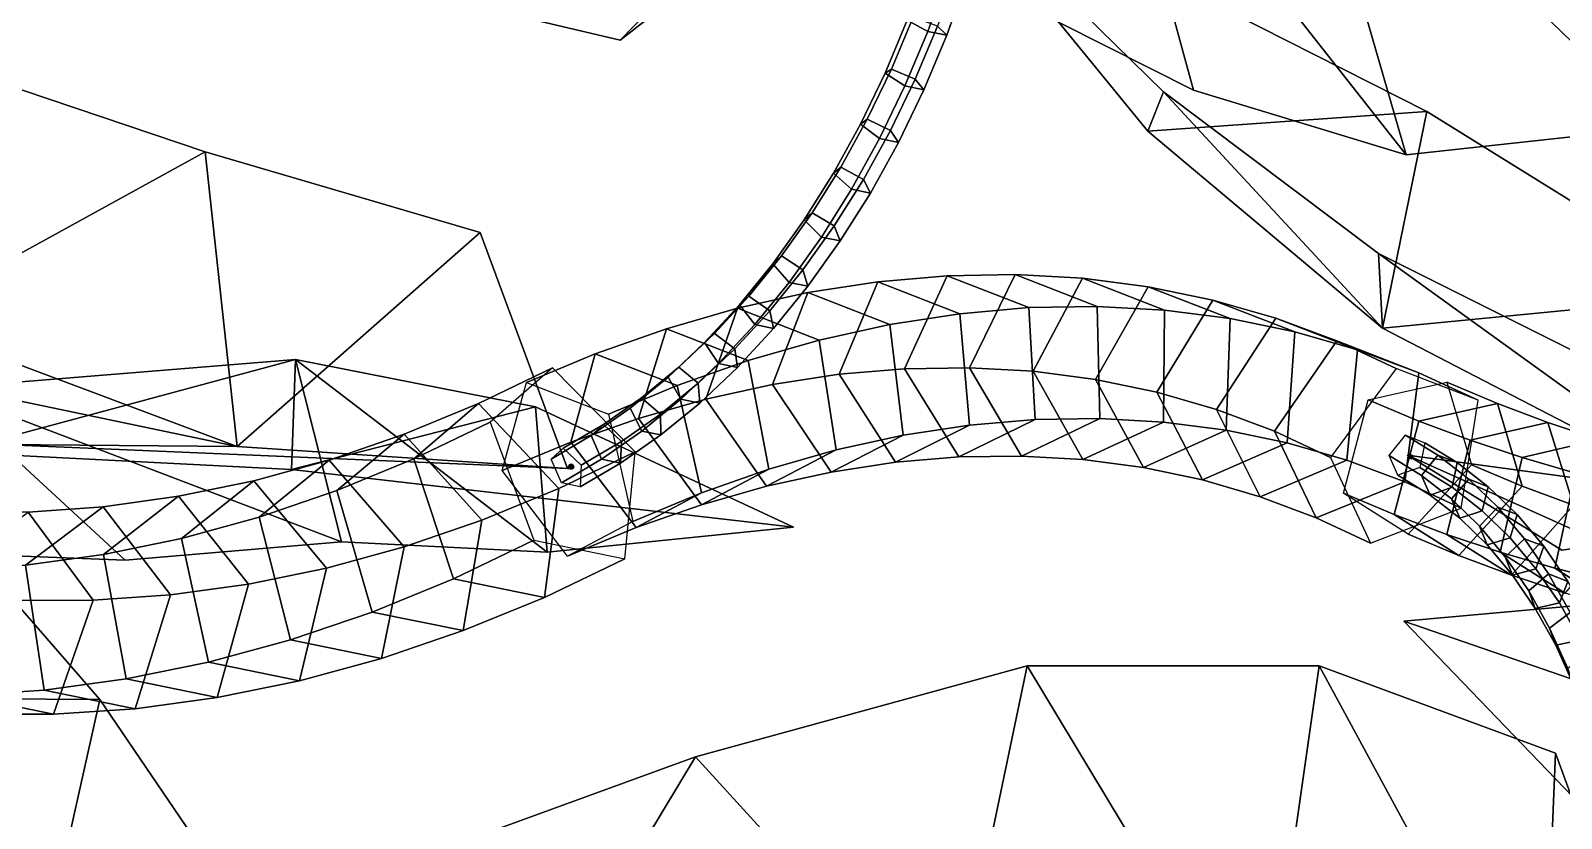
# Model space of a CAD drawing. Header units: metres. Extents: x -219 to 389, y -251 to 301.
# Drawn here: x 294.67 to 323.79, y -23.86 to -8.87 of the extents above; entities that cross this region are included whole.
import ezdxf

# ---------------------------------------------------------------- set-up
doc = ezdxf.new("R2010")
doc.units = ezdxf.units.M

msp = doc.modelspace()

# ---------------------------------------------------------------- linework, layer by layer
at = {"layer": 'Breeder_2Pdncle', "color": 3}
for points in [[(293.6713, -18.942, 800.06), (295.9815, -21.5931, 802.6431), (291.9166, -21.5708, 806.3014), (289.6064, -18.9197, 803.7183)], [(293.1117, -23.3545, 797.0371), (295.0753, -25.6517, 799.233), (295.9815, -21.5931, 802.6431), (293.6713, -18.942, 800.06)], [(295.9815, -21.5931, 802.6431), (298.0559, -24.6485, 804.9666), (293.991, -24.6262, 808.6249), (291.9166, -21.5708, 806.3014)], [(295.0753, -25.6517, 799.233), (296.835, -28.2921, 801.2043), (298.0559, -24.6485, 804.9666), (295.9815, -21.5931, 802.6431)], [(288.7863, -26.04426, 798.7628), (290.537, -28.1238, 800.7208), (295.0753, -25.6517, 799.233), (293.1117, -23.3545, 797.0371)]]:
    msp.add_3dface(points, dxfattribs=at)
at = {"layer": 'Breeder_Intrnd', "color": 3}
for points in [[(309.4558, -13.8568, 819.9906), (310.7865, -13.6507, 821.4053), (310.0471, -15.4092, 822.3545), (308.7846, -15.6026, 821.0113)], [(311.0144, -14.4629, 818.6129), (312.3451, -14.2567, 820.0276), (310.7865, -13.6507, 821.4053), (309.4558, -13.8568, 819.9906)], [(310.7865, -13.6507, 821.4053), (312.1027, -13.5363, 822.8439), (311.2957, -15.3029, 823.7202), (310.0471, -15.4092, 822.3545)], [(312.3451, -14.2567, 820.0276), (313.6613, -14.1423, 821.4662), (312.1027, -13.5363, 822.8439), (310.7865, -13.6507, 821.4053)], [(312.1027, -13.5363, 822.8439), (313.401, -13.5138, 824.3029), (312.5274, -15.2838, 825.1052), (311.2957, -15.3029, 823.7202)], [(313.6613, -14.1423, 821.4662), (314.9597, -14.1198, 822.9252), (313.401, -13.5138, 824.3029), (312.1027, -13.5363, 822.8439)], [(313.401, -13.5138, 824.3029), (314.6785, -13.5834, 825.7787), (313.7391, -15.3521, 826.506), (312.5274, -15.2838, 825.1052)], [(314.9597, -14.1198, 822.9252), (316.2372, -14.1894, 824.401), (314.6785, -13.5834, 825.7787), (313.401, -13.5138, 824.3029)], [(314.6785, -13.5834, 825.7787), (315.932, -13.7448, 827.2678), (314.9281, -15.5076, 827.9195), (313.7391, -15.3521, 826.506)], [(316.2372, -14.1894, 824.401), (317.4907, -14.3509, 825.8901), (315.932, -13.7448, 827.2678), (314.6785, -13.5834, 825.7787)], [(308.1136, -14.1542, 818.6031), (309.4558, -13.8568, 819.9906), (308.7846, -15.6026, 821.0113), (307.5113, -15.8825, 819.6939)], [(309.6723, -14.7602, 817.2253), (311.0144, -14.4629, 818.6129), (309.4558, -13.8568, 819.9906), (308.1136, -14.1542, 818.6031)], [(315.932, -13.7448, 827.2678), (317.1586, -13.9977, 828.7667), (316.0913, -15.7498, 829.342), (314.9281, -15.5076, 827.9195)], [(317.4907, -14.3509, 825.8901), (318.7172, -14.6038, 827.389), (317.1586, -13.9977, 828.7667), (315.932, -13.7448, 827.2678)], [(306.7634, -14.542, 817.2461), (308.1136, -14.1542, 818.6031), (307.5113, -15.8825, 819.6939), (306.23, -16.2484, 818.4054)], [(308.322, -15.1481, 815.8684), (309.6723, -14.7602, 817.2253), (308.1136, -14.1542, 818.6031), (306.7634, -14.542, 817.2461)], [(311.269, -16.5686, 818.8152), (312.5316, -16.3753, 820.1584), (312.3451, -14.2567, 820.0276), (311.0144, -14.4629, 818.6129)], [(312.5316, -16.3753, 820.1584), (313.7801, -16.2689, 821.5241), (313.6613, -14.1423, 821.4662), (312.3451, -14.2567, 820.0276)], [(313.7801, -16.2689, 821.5241), (315.0118, -16.2499, 822.9091), (314.9597, -14.1198, 822.9252), (313.6613, -14.1423, 821.4662)], [(315.0118, -16.2499, 822.9091), (316.2235, -16.3182, 824.31), (316.2372, -14.1894, 824.401), (314.9597, -14.1198, 822.9252)], [(317.1586, -13.9977, 828.7667), (318.3552, -14.3415, 830.2716), (317.2261, -16.07832, 830.7703), (316.0913, -15.7498, 829.342)], [(316.2235, -16.3182, 824.31), (317.4125, -16.4736, 825.7234), (317.4907, -14.3509, 825.8901), (316.2372, -14.1894, 824.401)], [(318.7172, -14.6038, 827.389), (319.9138, -14.9475, 828.8939), (318.3552, -14.3415, 830.2716), (317.1586, -13.9977, 828.7667)], [(305.4082, -15.01946, 815.923), (306.7634, -14.542, 817.2461), (306.23, -16.2484, 818.4054), (304.9441, -16.6992, 817.1489)], [(306.9669, -15.6255, 814.5453), (308.322, -15.1481, 815.8684), (306.7634, -14.542, 817.2461), (305.4082, -15.01946, 815.923)], [(309.9956, -16.8486, 817.4978), (311.269, -16.5686, 818.8152), (311.0144, -14.4629, 818.6129), (309.6723, -14.7602, 817.2253)], [(318.3552, -14.3415, 830.2716), (319.519, -14.7753, 831.779), (318.3297, -16.4922, 832.2007), (317.2261, -16.07832, 830.7703)], [(317.4125, -16.4736, 825.7234), (318.5757, -16.7159, 827.146), (318.7172, -14.6038, 827.389), (317.4907, -14.3509, 825.8901)], [(319.9138, -14.9475, 828.8939), (321.0776, -15.3814, 830.4012), (319.519, -14.7753, 831.779), (318.3552, -14.3415, 830.2716)], [(308.7144, -17.2144, 816.2093), (309.9956, -16.8486, 817.4978), (309.6723, -14.7602, 817.2253), (308.322, -15.1481, 815.8684)], [(319.519, -14.7753, 831.779), (320.6471, -15.2981, 833.2853), (319.3993, -16.9905, 833.6301), (318.3297, -16.4922, 832.2007)], [(318.5757, -16.7159, 827.146), (319.7105, -17.04436, 828.5742), (319.9138, -14.9475, 828.8939), (318.7172, -14.6038, 827.389)], [(321.0776, -15.3814, 830.4012), (322.2057, -15.9042, 831.9075), (320.6471, -15.2981, 833.2853), (319.519, -14.7753, 831.779)], [(304.1012, -15.5629, 814.6835), (305.4082, -15.01946, 815.923), (304.9441, -16.6992, 817.1489), (303.6371, -17.2427, 815.9094)], [(305.6599, -16.169, 813.3058), (306.9669, -15.6255, 814.5453), (305.4082, -15.01946, 815.923), (304.1012, -15.5629, 814.6835)], [(319.7105, -17.04436, 828.5742), (320.8141, -17.4582, 830.0047), (321.0776, -15.3814, 830.4012), (319.9138, -14.9475, 828.8939)], [(303.1891, -15.966, 812.5991), (304.5946, -15.2881, 813.8914), (303.4108, -16.3204, 815.7175), (301.9571, -17.01978, 814.3804)], [(304.716, -17.5842, 811.6761), (306.1697, -16.8848, 813.0132), (304.5946, -15.2881, 813.8914), (303.1891, -15.966, 812.5991)], [(307.4285, -17.6653, 814.9529), (308.7144, -17.2144, 816.2093), (308.322, -15.1481, 815.8684), (306.9669, -15.6255, 814.5453)], [(308.7846, -15.6026, 821.0113), (310.0471, -15.4092, 822.3545), (311.1195, -17.08349, 821.5883), (309.8989, -17.269, 820.2891)], [(310.0471, -15.4092, 822.3545), (311.2957, -15.3029, 823.7202), (312.3265, -16.9821, 822.9092), (311.1195, -17.08349, 821.5883)], [(311.2957, -15.3029, 823.7202), (312.5274, -15.2838, 825.1052), (313.5172, -16.9651, 824.2487), (312.3265, -16.9821, 822.9092)], [(312.5274, -15.2838, 825.1052), (313.7391, -15.3521, 826.506), (314.6885, -17.03266, 825.6035), (313.5172, -16.9651, 824.2487)], [(313.7391, -15.3521, 826.506), (314.9281, -15.5076, 827.9195), (315.8378, -17.1844, 826.9705), (314.6885, -17.03266, 825.6035)], [(320.8141, -17.4582, 830.0047), (321.8837, -17.9565, 831.434), (322.2057, -15.9042, 831.9075), (321.0776, -15.3814, 830.4012)], [(306.1215, -18.2087, 813.7134), (307.4285, -17.6653, 814.9529), (306.9669, -15.6255, 814.5453), (305.6599, -16.169, 813.3058)], [(307.5113, -15.8825, 819.6939), (308.7846, -15.6026, 821.0113), (309.8989, -17.269, 820.2891), (308.6677, -17.5382, 819.0147)], [(314.9281, -15.5076, 827.9195), (316.0913, -15.7498, 829.342), (316.9621, -17.4201, 828.3461), (315.8378, -17.1844, 826.9705)], [(321.6107, -15.5606, 832.4222), (322.5745, -15.9648, 833.681), (321.0772, -16.2982, 834.7202), (320.1135, -15.894, 833.4614)], [(322.0802, -17.1311, 831.5585), (323.0439, -17.5353, 832.8173), (322.5745, -15.9648, 833.681), (321.6107, -15.5606, 832.4222)], [(301.7715, -16.5504, 811.2748), (303.1891, -15.966, 812.5991), (301.9571, -17.01978, 814.3804), (300.4908, -17.6225, 813.0104)], [(303.2498, -18.187, 810.3061), (304.716, -17.5842, 811.6761), (303.1891, -15.966, 812.5991), (301.7715, -16.5504, 811.2748)], [(306.23, -16.2484, 818.4054), (307.5113, -15.8825, 819.6939), (308.6677, -17.5382, 819.0147), (307.429, -17.8905, 817.7682)], [(316.0913, -15.7498, 829.342), (317.2261, -16.07832, 830.7703), (318.0589, -17.7391, 829.7272), (316.9621, -17.4201, 828.3461)], [(320.1135, -15.894, 833.4614), (321.0772, -16.2982, 834.7202), (320.6074, -18.07788, 834.5085), (319.6436, -17.6736, 833.2497)], [(322.5745, -15.9648, 833.681), (323.5338, -16.3245, 834.9064), (322.0525, -16.6642, 835.9661), (321.0772, -16.2982, 834.7202)], [(323.0439, -17.5353, 832.8173), (324.0191, -17.9013, 834.0632), (323.5338, -16.3245, 834.9064), (322.5745, -15.9648, 833.681)], [(304.9441, -16.6992, 817.1489), (306.23, -16.2484, 818.4054), (307.429, -17.8905, 817.7682), (306.1856, -18.3251, 816.5528)], [(311.1195, -17.08349, 821.5883), (312.3265, -16.9821, 822.9092), (313.7801, -16.2689, 821.5241), (312.5316, -16.3753, 820.1584)], [(312.3265, -16.9821, 822.9092), (313.5172, -16.9651, 824.2487), (315.0118, -16.2499, 822.9091), (313.7801, -16.2689, 821.5241)], [(313.5172, -16.9651, 824.2487), (314.6885, -17.03266, 825.6035), (316.2235, -16.3182, 824.31), (315.0118, -16.2499, 822.9091)], [(317.2261, -16.07832, 830.7703), (318.3297, -16.4922, 832.2007), (319.1255, -18.1408, 831.1105), (318.0589, -17.7391, 829.7272)], [(321.0772, -16.2982, 834.7202), (322.0525, -16.6642, 835.9661), (321.6084, -18.4541, 835.7877), (320.6074, -18.07788, 834.5085)], [(300.3452, -17.04016, 809.9218), (301.7715, -16.5504, 811.2748), (300.4908, -17.6225, 813.0104), (299.0156, -18.1272, 811.6107)], [(301.7745, -18.6917, 808.9064), (303.2498, -18.187, 810.3061), (301.7715, -16.5504, 811.2748), (300.3452, -17.04016, 809.9218)], [(301.9571, -17.01978, 814.3804), (303.4108, -16.3204, 815.7175), (304.2433, -18.5647, 815.985), (302.711, -19.2991, 814.5751)], [(308.6677, -17.5382, 819.0147), (309.8989, -17.269, 820.2891), (311.269, -16.5686, 818.8152), (309.9956, -16.8486, 817.4978)], [(309.8989, -17.269, 820.2891), (311.1195, -17.08349, 821.5883), (312.5316, -16.3753, 820.1584), (311.269, -16.5686, 818.8152)], [(314.6885, -17.03266, 825.6035), (315.8378, -17.1844, 826.9705), (317.4125, -16.4736, 825.7234), (316.2235, -16.3182, 824.31)], [(315.8378, -17.1844, 826.9705), (316.9621, -17.4201, 828.3461), (318.5757, -16.7159, 827.146), (317.4125, -16.4736, 825.7234)], [(318.3297, -16.4922, 832.2007), (319.3993, -16.9905, 833.6301), (320.1592, -18.624, 832.4925), (319.1255, -18.1408, 831.1105)], [(323.5338, -16.3245, 834.9064), (324.5109, -16.6495, 836.1274), (323.0457, -16.9949, 837.2075), (322.0525, -16.6642, 835.9661)], [(324.0191, -17.9013, 834.0632), (325.0123, -18.232, 835.3046), (324.5109, -16.6495, 836.1274), (323.5338, -16.3245, 834.9064)], [(303.6371, -17.2427, 815.9094), (304.9441, -16.6992, 817.1489), (306.1856, -18.3251, 816.5528), (304.8786, -18.8686, 815.3133)], [(304.4418, -19.6532, 812.8785), (305.9741, -18.9189, 814.2885), (306.1697, -16.8848, 813.0132), (304.716, -17.5842, 811.6761)], [(307.429, -17.8905, 817.7682), (308.6677, -17.5382, 819.0147), (309.9956, -16.8486, 817.4978), (308.7144, -17.2144, 816.2093)], [(316.9621, -17.4201, 828.3461), (318.0589, -17.7391, 829.7272), (319.7105, -17.04436, 828.5742), (318.5757, -16.7159, 827.146)], [(322.0525, -16.6642, 835.9661), (323.0457, -16.9949, 837.2075), (322.6278, -18.794, 837.0623), (321.6084, -18.4541, 835.7877)], [(324.5109, -16.6495, 836.1274), (325.505, -16.9395, 837.3435), (324.0562, -17.29, 838.4439), (323.0457, -16.9949, 837.2075)], [(298.9135, -17.4338, 808.5433), (300.3452, -17.04016, 809.9218), (299.0156, -18.1272, 811.6107), (297.5349, -18.5326, 810.1847)], [(300.2938, -19.09713, 807.4804), (301.7745, -18.6917, 808.9064), (300.3452, -17.04016, 809.9218), (298.9135, -17.4338, 808.5433)], [(300.4908, -17.6225, 813.0104), (301.9571, -17.01978, 814.3804), (302.711, -19.2991, 814.5751), (301.1656, -19.9316, 813.1306)], [(318.0589, -17.7391, 829.7272), (319.1255, -18.1408, 831.1105), (320.8141, -17.4582, 830.0047), (319.7105, -17.04436, 828.5742)], [(320.8774, -18.4498, 832.0559), (321.8412, -18.8539, 833.3147), (323.0439, -17.5353, 832.8173), (322.0802, -17.1311, 831.5585)], [(323.0457, -16.9949, 837.2075), (324.0562, -17.29, 838.4439), (323.6652, -19.09763, 838.3318), (322.6278, -18.794, 837.0623)], [(297.4799, -17.7306, 807.1428), (298.9135, -17.4338, 808.5433), (297.5349, -18.5326, 810.1847), (296.0523, -18.8378, 808.7358)], [(298.8112, -19.4022, 806.0316), (300.2938, -19.09713, 807.4804), (298.9135, -17.4338, 808.5433), (297.4799, -17.7306, 807.1428)], [(306.1856, -18.3251, 816.5528), (307.429, -17.8905, 817.7682), (308.7144, -17.2144, 816.2093), (307.4285, -17.6653, 814.9529)], [(319.1255, -18.1408, 831.1105), (320.1592, -18.624, 832.4925), (321.8837, -17.9565, 831.434), (320.8141, -17.4582, 830.0047)], [(324.0562, -17.29, 838.4439), (325.0836, -17.5496, 839.6744), (324.7197, -19.3645, 839.5952), (323.6652, -19.09763, 838.3318)], [(296.0478, -17.9297, 805.7234), (297.4799, -17.7306, 807.1428), (296.0523, -18.8378, 808.7358), (294.5714, -19.042, 807.2676)], [(297.3303, -19.6064, 804.5634), (298.8112, -19.4022, 806.0316), (297.4799, -17.7306, 807.1428), (296.0478, -17.9297, 805.7234)], [(299.0156, -18.1272, 811.6107), (300.4908, -17.6225, 813.0104), (301.1656, -19.9316, 813.1306), (299.6108, -20.4608, 811.6548)], [(302.8965, -20.2857, 811.434), (304.4418, -19.6532, 812.8785), (304.716, -17.5842, 811.6761), (303.2498, -18.187, 810.3061)], [(304.8786, -18.8686, 815.3133), (306.1856, -18.3251, 816.5528), (307.4285, -17.6653, 814.9529), (306.1215, -18.2087, 813.7134)], [(319.6436, -17.6736, 833.2497), (320.6074, -18.07788, 834.5085), (321.8412, -18.8539, 833.3147), (320.8774, -18.4498, 832.0559)], [(321.8412, -18.8539, 833.3147), (322.8422, -19.2302, 834.5939), (324.0191, -17.9013, 834.0632), (323.0439, -17.5353, 832.8173)], [(294.6208, -18.03075, 804.2886), (296.0478, -17.9297, 805.7234), (294.5714, -19.042, 807.2676), (293.0958, -19.1446, 805.7836)], [(294.3879, -19.7101, 801.5831), (295.8547, -19.7091, 803.0794), (294.6208, -18.03075, 804.2886), (293.2023, -18.03339, 802.842)], [(295.8547, -19.7091, 803.0794), (297.3303, -19.6064, 804.5634), (296.0478, -17.9297, 805.7234), (294.6208, -18.03075, 804.2886)], [(322.8422, -19.2302, 834.5939), (323.8616, -19.5702, 835.8685), (325.0123, -18.232, 835.3046), (324.0191, -17.9013, 834.0632)], [(297.5349, -18.5326, 810.1847), (299.0156, -18.1272, 811.6107), (299.6108, -20.4608, 811.6548), (298.0504, -20.8853, 810.1514)], [(301.3417, -20.8149, 809.9582), (302.8965, -20.2857, 811.434), (303.2498, -18.187, 810.3061), (301.7745, -18.6917, 808.9064)], [(320.6074, -18.07788, 834.5085), (321.6084, -18.4541, 835.7877), (322.8422, -19.2302, 834.5939), (321.8412, -18.8539, 833.3147)], [(296.0523, -18.8378, 808.7358), (297.5349, -18.5326, 810.1847), (298.0504, -20.8853, 810.1514), (296.4881, -21.2041, 808.6241)], [(302.711, -19.2991, 814.5751), (304.2433, -18.5647, 815.985), (305.9741, -18.9189, 814.2885), (304.4418, -19.6532, 812.8785)], [(321.6084, -18.4541, 835.7877), (322.6278, -18.794, 837.0623), (323.8616, -19.5702, 835.8685), (322.8422, -19.2302, 834.5939)], [(294.5714, -19.042, 807.2676), (296.0523, -18.8378, 808.7358), (296.4881, -21.2041, 808.6241), (294.9277, -21.4165, 807.0765)], [(299.7813, -21.2394, 808.4549), (301.3417, -20.8149, 809.9582), (301.7745, -18.6917, 808.9064), (300.2938, -19.09713, 807.4804)], [(322.6278, -18.794, 837.0623), (323.6652, -19.09763, 838.3318), (324.899, -19.8737, 837.138), (323.8616, -19.5702, 835.8685)], [(293.0958, -19.1446, 805.7836), (294.5714, -19.042, 807.2676), (294.9277, -21.4165, 807.0765), (293.3729, -21.5219, 805.5123)], [(298.2189, -21.5582, 806.9276), (299.7813, -21.2394, 808.4549), (300.2938, -19.09713, 807.4804), (298.8112, -19.4022, 806.0316)], [(323.6652, -19.09763, 838.3318), (324.7197, -19.3645, 839.5952), (325.9535, -20.1406, 838.4014), (324.899, -19.8737, 837.138)], [(296.6585, -21.7706, 805.3799), (298.2189, -21.5582, 806.9276), (298.8112, -19.4022, 806.0316), (297.3303, -19.6064, 804.5634)], [(301.1656, -19.9316, 813.1306), (302.711, -19.2991, 814.5751), (304.4418, -19.6532, 812.8785), (302.8965, -20.2857, 811.434)], [(293.5583, -21.8743, 802.2388), (295.1037, -21.876, 803.8158), (295.8547, -19.7091, 803.0794), (294.3879, -19.7101, 801.5831)], [(295.1037, -21.876, 803.8158), (296.6585, -21.7706, 805.3799), (297.3303, -19.6064, 804.5634), (295.8547, -19.7091, 803.0794)], [(299.6108, -20.4608, 811.6548), (301.1656, -19.9316, 813.1306), (302.8965, -20.2857, 811.434), (301.3417, -20.8149, 809.9582)], [(298.0504, -20.8853, 810.1514), (299.6108, -20.4608, 811.6548), (301.3417, -20.8149, 809.9582), (299.7813, -21.2394, 808.4549)], [(296.4881, -21.2041, 808.6241), (298.0504, -20.8853, 810.1514), (299.7813, -21.2394, 808.4549), (298.2189, -21.5582, 806.9276)], [(294.9277, -21.4165, 807.0765), (296.4881, -21.2041, 808.6241), (298.2189, -21.5582, 806.9276), (296.6585, -21.7706, 805.3799)], [(291.8275, -21.5201, 803.9354), (293.3729, -21.5219, 805.5123), (295.1037, -21.876, 803.8158), (293.5583, -21.8743, 802.2388)], [(293.3729, -21.5219, 805.5123), (294.9277, -21.4165, 807.0765), (296.6585, -21.7706, 805.3799), (295.1037, -21.876, 803.8158)]]:
    msp.add_3dface(points, dxfattribs=at)
at = {"layer": 'Breeder_Leaf', "color": 3}
for points in [[(311.0331, -3.7748, 822.3733), (305.8838, -9.05663, 819.9147), (300.8997, -7.8759, 823.0449)], [(311.0331, -3.7748, 822.3733), (300.8997, -7.8759, 823.0449), (305.8838, -9.05663, 819.9147)], [(311.0331, -3.7748, 822.3733), (309.5325, -6.2075, 817.4978), (305.8838, -9.05663, 819.9147)], [(311.0331, -3.7748, 822.3733), (305.8838, -9.05663, 819.9147), (309.5325, -6.2075, 817.4978)], [(315.1572, -4.01572, 818.5531), (316.7928, -10.00413, 818.9479), (312.5469, -7.8619, 819.7867)], [(315.1572, -4.01572, 818.5531), (312.5469, -7.8619, 819.7867), (316.7928, -10.00413, 818.9479)], [(320.8367, -11.2359, 814.5614), (315.1572, -4.01572, 818.5531), (318.7533, -4.01784, 813.3266)], [(320.8367, -11.2359, 814.5614), (318.7533, -4.01784, 813.3266), (315.1572, -4.01572, 818.5531)], [(320.8367, -11.2359, 814.5614), (316.7928, -10.00413, 818.9479), (315.1572, -4.01572, 818.5531)], [(320.8367, -11.2359, 814.5614), (315.1572, -4.01572, 818.5531), (316.7928, -10.00413, 818.9479)], [(325.6717, -10.7066, 809.1105), (318.7533, -4.01784, 813.3266), (322.8117, -4.01583, 807.4607)], [(325.6717, -10.7066, 809.1105), (322.8117, -4.01583, 807.4607), (318.7533, -4.01784, 813.3266)], [(318.7533, -4.01784, 813.3266), (325.6717, -10.7066, 809.1105), (320.8367, -11.2359, 814.5614)], [(318.7533, -4.01784, 813.3266), (320.8367, -11.2359, 814.5614), (325.6717, -10.7066, 809.1105)], [(322.8117, -4.01583, 807.4607), (329.4283, -8.5898, 802.8528), (325.6717, -10.7066, 809.1105)], [(322.8117, -4.01583, 807.4607), (325.6717, -10.7066, 809.1105), (329.4283, -8.5898, 802.8528)], [(320.7918, -20.1032, 887.2748), (333.147, -18.9937, 888.1226), (329.077, -22.9613, 887.4192)], [(320.7918, -20.1032, 887.2748), (329.077, -22.9613, 887.4192), (333.147, -18.9937, 888.1226)], [(328.989, -28.6224, 889.0211), (320.7918, -20.1032, 887.2748), (329.077, -22.9613, 887.4192)], [(328.989, -28.6224, 889.0211), (329.077, -22.9613, 887.4192), (320.7918, -20.1032, 887.2748)], [(312.1576, -27.996, 852.1039), (307.3198, -22.689, 857.9659), (313.6269, -20.9576, 854.0964)], [(312.1576, -27.996, 852.1039), (313.6269, -20.9576, 854.0964), (307.3198, -22.689, 857.9659)], [(313.6269, -20.9576, 854.0964), (318.116, -28.408, 848.2042), (312.1576, -27.996, 852.1039)], [(313.6269, -20.9576, 854.0964), (312.1576, -27.996, 852.1039), (318.116, -28.408, 848.2042)], [(318.116, -28.408, 848.2042), (313.6269, -20.9576, 854.0964), (319.1796, -20.9565, 849.3491)], [(318.116, -28.408, 848.2042), (319.1796, -20.9565, 849.3491), (313.6269, -20.9576, 854.0964)], [(319.1796, -20.9565, 849.3491), (323.4244, -28.7763, 844.7497), (318.116, -28.408, 848.2042)], [(319.1796, -20.9565, 849.3491), (318.116, -28.408, 848.2042), (323.4244, -28.7763, 844.7497)], [(319.1796, -20.9565, 849.3491), (323.6797, -22.6189, 845.5944), (323.4244, -28.7763, 844.7497)], [(319.1796, -20.9565, 849.3491), (323.4244, -28.7763, 844.7497), (323.6797, -22.6189, 845.5944)], [(295.7117, -26.9127, 856.5474), (307.3198, -22.689, 857.9659), (304.4621, -27.4195, 856.4631)], [(295.7117, -26.9127, 856.5474), (304.4621, -27.4195, 856.4631), (307.3198, -22.689, 857.9659)], [(304.4621, -27.4195, 856.4631), (307.3198, -22.689, 857.9659), (312.1576, -27.996, 852.1039)], [(304.4621, -27.4195, 856.4631), (312.1576, -27.996, 852.1039), (307.3198, -22.689, 857.9659)], [(323.4244, -28.7763, 844.7497), (323.6797, -22.6189, 845.5944), (324.6536, -25.2804, 841.6843)], [(323.4244, -28.7763, 844.7497), (324.6536, -25.2804, 841.6843), (323.6797, -22.6189, 845.5944)]]:
    msp.add_3dface(points, dxfattribs=at)
at = {"layer": 'Breeder_Mrstm', "color": 3}
for points in [[(304.9173, -17.1462, 814.6526), (304.9291, -17.1279, 814.632), (304.8797, -17.2034, 814.582)], [(304.9173, -17.1462, 814.6526), (304.8797, -17.2034, 814.582), (304.9291, -17.1279, 814.632)], [(304.8797, -17.2034, 814.582), (304.929, -17.1397, 814.6378), (304.9467, -17.1411, 814.6179)], [(304.8797, -17.2034, 814.582), (304.9467, -17.1411, 814.6179), (304.929, -17.1397, 814.6378)], [(304.9467, -17.1411, 814.6179), (304.9686, -17.1559, 814.6036), (304.8797, -17.2034, 814.582)], [(304.9467, -17.1411, 814.6179), (304.8797, -17.2034, 814.582), (304.9686, -17.1559, 814.6036)], [(304.8797, -17.2034, 814.582), (304.9176, -17.1694, 814.6658), (304.9173, -17.1462, 814.6526)], [(304.8797, -17.2034, 814.582), (304.9173, -17.1462, 814.6526), (304.9176, -17.1694, 814.6658)], [(304.8797, -17.2034, 814.582), (304.96, -17.1564, 814.6129), (304.9702, -17.1811, 814.6133)], [(304.8797, -17.2034, 814.582), (304.9702, -17.1811, 814.6133), (304.96, -17.1564, 814.6129)], [(304.9221, -17.1885, 814.6695), (304.9087, -17.1617, 814.6718), (304.8797, -17.2034, 814.582)], [(304.9221, -17.1885, 814.6695), (304.8797, -17.2034, 814.582), (304.9087, -17.1617, 814.6718)], [(304.9702, -17.1811, 814.6133), (304.9726, -17.208, 814.6265), (304.8797, -17.2034, 814.582)], [(304.9702, -17.1811, 814.6133), (304.8797, -17.2034, 814.582), (304.9726, -17.208, 814.6265)], [(304.9087, -17.1617, 814.6718), (304.9481, -17.1732, 814.6964), (304.9359, -17.1467, 814.6922)], [(304.9087, -17.1617, 814.6718), (304.9359, -17.1467, 814.6922), (304.9481, -17.1732, 814.6964)], [(304.9221, -17.1885, 814.6695), (304.9481, -17.1732, 814.6964), (304.9087, -17.1617, 814.6718)], [(304.9221, -17.1885, 814.6695), (304.9087, -17.1617, 814.6718), (304.9481, -17.1732, 814.6964)], [(304.9173, -17.1462, 814.6526), (304.9454, -17.1302, 814.6768), (304.9291, -17.1279, 814.632)], [(304.9173, -17.1462, 814.6526), (304.9291, -17.1279, 814.632), (304.9454, -17.1302, 814.6768)], [(304.9173, -17.1462, 814.6526), (304.9435, -17.1547, 814.6931), (304.9454, -17.1302, 814.6768)], [(304.9173, -17.1462, 814.6526), (304.9454, -17.1302, 814.6768), (304.9435, -17.1547, 814.6931)], [(304.9176, -17.1694, 814.6658), (304.9435, -17.1547, 814.6931), (304.9173, -17.1462, 814.6526)], [(304.9176, -17.1694, 814.6658), (304.9173, -17.1462, 814.6526), (304.9435, -17.1547, 814.6931)], [(304.9221, -17.1885, 814.6695), (304.9679, -17.1925, 814.6863), (304.9481, -17.1732, 814.6964)], [(304.9221, -17.1885, 814.6695), (304.9481, -17.1732, 814.6964), (304.9679, -17.1925, 814.6863)], [(304.929, -17.1397, 814.6378), (304.9566, -17.1236, 814.6625), (304.9467, -17.1411, 814.6179)], [(304.929, -17.1397, 814.6378), (304.9467, -17.1411, 814.6179), (304.9566, -17.1236, 814.6625)], [(304.9291, -17.1279, 814.632), (304.9454, -17.1302, 814.6768), (304.9578, -17.1178, 814.6533)], [(304.9291, -17.1279, 814.632), (304.9578, -17.1178, 814.6533), (304.9454, -17.1302, 814.6768)], [(304.9467, -17.1411, 814.6179), (304.9566, -17.1236, 814.6625), (304.9767, -17.1279, 814.6415)], [(304.9467, -17.1411, 814.6179), (304.9767, -17.1279, 814.6415), (304.9566, -17.1236, 814.6625)], [(304.9467, -17.1411, 814.6179), (304.9767, -17.1279, 814.6415), (304.9686, -17.1559, 814.6036)], [(304.9467, -17.1411, 814.6179), (304.9686, -17.1559, 814.6036), (304.9767, -17.1279, 814.6415)], [(304.96, -17.1564, 814.6129), (304.9898, -17.1427, 814.6365), (304.9702, -17.1811, 814.6133)], [(304.96, -17.1564, 814.6129), (304.9702, -17.1811, 814.6133), (304.9898, -17.1427, 814.6365)], [(304.9686, -17.1559, 814.6036), (304.9767, -17.1279, 814.6415), (304.9946, -17.1476, 814.6289)], [(304.9686, -17.1559, 814.6036), (304.9946, -17.1476, 814.6289), (304.9767, -17.1279, 814.6415)], [(304.9702, -17.1811, 814.6133), (304.9898, -17.1427, 814.6365), (304.9992, -17.1704, 814.6393)], [(304.9702, -17.1811, 814.6133), (304.9992, -17.1704, 814.6393), (304.9898, -17.1427, 814.6365)], [(304.9702, -17.1811, 814.6133), (304.9992, -17.1704, 814.6393), (304.9726, -17.208, 814.6265)], [(304.9702, -17.1811, 814.6133), (304.9726, -17.208, 814.6265), (304.9992, -17.1704, 814.6393)], [(304.9726, -17.208, 814.6265), (304.9992, -17.1704, 814.6393), (304.9953, -17.196, 814.6534)], [(304.9726, -17.208, 814.6265), (304.9953, -17.196, 814.6534), (304.9992, -17.1704, 814.6393)], [(320.862, -16.9476, 832.5501), (320.9294, -16.9388, 832.6207), (320.9402, -16.9599, 832.6085)], [(320.862, -16.9476, 832.5501), (320.9402, -16.9599, 832.6085), (320.9294, -16.9388, 832.6207)], [(320.8927, -16.9672, 832.6415), (320.9108, -16.9431, 832.6409), (320.862, -16.9476, 832.5501)], [(320.8927, -16.9672, 832.6415), (320.862, -16.9476, 832.5501), (320.9108, -16.9431, 832.6409)], [(320.862, -16.9476, 832.5501), (320.8947, -16.951, 832.6425), (320.9176, -16.9434, 832.6311)], [(320.862, -16.9476, 832.5501), (320.9176, -16.9434, 832.6311), (320.8947, -16.951, 832.6425)], [(320.9176, -16.9434, 832.6311), (320.9421, -16.9501, 832.615), (320.862, -16.9476, 832.5501)], [(320.9176, -16.9434, 832.6311), (320.862, -16.9476, 832.5501), (320.9421, -16.9501, 832.615)], [(320.862, -16.9476, 832.5501), (320.9179, -17.00553, 832.6061), (320.9001, -16.9989, 832.6249)], [(320.862, -16.9476, 832.5501), (320.9001, -16.9989, 832.6249), (320.9179, -17.00553, 832.6061)], [(320.9001, -16.9989, 832.6249), (320.8892, -16.9789, 832.6445), (320.862, -16.9476, 832.5501)], [(320.9001, -16.9989, 832.6249), (320.862, -16.9476, 832.5501), (320.8892, -16.9789, 832.6445)], [(320.862, -16.9476, 832.5501), (320.9437, -16.9723, 832.5984), (320.9294, -16.994, 832.6046)], [(320.862, -16.9476, 832.5501), (320.9294, -16.994, 832.6046), (320.9437, -16.9723, 832.5984)], [(320.9294, -16.994, 832.6046), (320.9077, -17.00715, 832.6208), (320.862, -16.9476, 832.5501)], [(320.9294, -16.994, 832.6046), (320.862, -16.9476, 832.5501), (320.9077, -17.00715, 832.6208)], [(320.9402, -16.9599, 832.6085), (320.9402, -16.9894, 832.6027), (320.862, -16.9476, 832.5501)], [(320.9402, -16.9599, 832.6085), (320.862, -16.9476, 832.5501), (320.9402, -16.9894, 832.6027)], [(320.862, -16.9476, 832.5501), (320.8872, -16.9921, 832.6337), (320.8927, -16.9672, 832.6415)], [(320.862, -16.9476, 832.5501), (320.8927, -16.9672, 832.6415), (320.8872, -16.9921, 832.6337)], [(320.8872, -16.9921, 832.6337), (320.9091, -17.0074, 832.6641), (320.8927, -16.9672, 832.6415)], [(320.8872, -16.9921, 832.6337), (320.8927, -16.9672, 832.6415), (320.9091, -17.0074, 832.6641)], [(320.9001, -16.9989, 832.6249), (320.9257, -17.00815, 832.6547), (320.8892, -16.9789, 832.6445)], [(320.9001, -16.9989, 832.6249), (320.8892, -16.9789, 832.6445), (320.9257, -17.00815, 832.6547)], [(320.8892, -16.9789, 832.6445), (320.9257, -17.00815, 832.6547), (320.9165, -16.9843, 832.6693)], [(320.8892, -16.9789, 832.6445), (320.9165, -16.9843, 832.6693), (320.9257, -17.00815, 832.6547)], [(320.8927, -16.9672, 832.6415), (320.9175, -16.98, 832.6707), (320.9108, -16.9431, 832.6409)], [(320.8927, -16.9672, 832.6415), (320.9108, -16.9431, 832.6409), (320.9175, -16.98, 832.6707)], [(320.8927, -16.9672, 832.6415), (320.9091, -17.0074, 832.6641), (320.9175, -16.98, 832.6707)], [(320.8927, -16.9672, 832.6415), (320.9175, -16.98, 832.6707), (320.9091, -17.0074, 832.6641)], [(320.8947, -16.951, 832.6425), (320.914, -16.9626, 832.676), (320.9176, -16.9434, 832.6311)], [(320.8947, -16.951, 832.6425), (320.9176, -16.9434, 832.6311), (320.914, -16.9626, 832.676)], [(320.9179, -17.00553, 832.6061), (320.9442, -17.01817, 832.6341), (320.9001, -16.9989, 832.6249)], [(320.9179, -17.00553, 832.6061), (320.9001, -16.9989, 832.6249), (320.9442, -17.01817, 832.6341)], [(320.9001, -16.9989, 832.6249), (320.9442, -17.01817, 832.6341), (320.9257, -17.00815, 832.6547)], [(320.9001, -16.9989, 832.6249), (320.9257, -17.00815, 832.6547), (320.9442, -17.01817, 832.6341)], [(320.9294, -16.994, 832.6046), (320.9525, -17.00191, 832.6368), (320.9077, -17.00715, 832.6208)], [(320.9294, -16.994, 832.6046), (320.9077, -17.00715, 832.6208), (320.9525, -17.00191, 832.6368)], [(320.9077, -17.00715, 832.6208), (320.9525, -17.00191, 832.6368), (320.9283, -17.00913, 832.6518)], [(320.9077, -17.00715, 832.6208), (320.9283, -17.00913, 832.6518), (320.9525, -17.00191, 832.6368)], [(320.9108, -16.9431, 832.6409), (320.9175, -16.98, 832.6707), (320.9359, -16.958, 832.6638)], [(320.9108, -16.9431, 832.6409), (320.9359, -16.958, 832.6638), (320.9175, -16.98, 832.6707)], [(320.9176, -16.9434, 832.6311), (320.914, -16.9626, 832.676), (320.9394, -16.957, 832.6622)], [(320.9176, -16.9434, 832.6311), (320.9394, -16.957, 832.6622), (320.914, -16.9626, 832.676)], [(320.9176, -16.9434, 832.6311), (320.9394, -16.957, 832.6622), (320.9421, -16.9501, 832.615)], [(320.9176, -16.9434, 832.6311), (320.9421, -16.9501, 832.615), (320.9394, -16.957, 832.6622)], [(320.9294, -16.9388, 832.6207), (320.9514, -16.9456, 832.6539), (320.9402, -16.9599, 832.6085)], [(320.9294, -16.9388, 832.6207), (320.9402, -16.9599, 832.6085), (320.9514, -16.9456, 832.6539)], [(320.9437, -16.9723, 832.5984), (320.9699, -16.9798, 832.6282), (320.9294, -16.994, 832.6046)], [(320.9437, -16.9723, 832.5984), (320.9294, -16.994, 832.6046), (320.9699, -16.9798, 832.6282)], [(320.9294, -16.994, 832.6046), (320.9699, -16.9798, 832.6282), (320.9525, -17.00191, 832.6368)], [(320.9294, -16.994, 832.6046), (320.9525, -17.00191, 832.6368), (320.9699, -16.9798, 832.6282)], [(320.9421, -16.9501, 832.615), (320.9394, -16.957, 832.6622), (320.9593, -16.9673, 832.6431)], [(320.9421, -16.9501, 832.615), (320.9593, -16.9673, 832.6431), (320.9394, -16.957, 832.6622)], [(320.9402, -16.9599, 832.6085), (320.9514, -16.9456, 832.6539), (320.961, -16.9705, 832.6414)], [(320.9402, -16.9599, 832.6085), (320.961, -16.9705, 832.6414), (320.9514, -16.9456, 832.6539)], [(320.9402, -16.9599, 832.6085), (320.961, -16.9705, 832.6414), (320.9402, -16.9894, 832.6027)], [(320.9402, -16.9599, 832.6085), (320.9402, -16.9894, 832.6027), (320.961, -16.9705, 832.6414)], [(320.9402, -16.9894, 832.6027), (320.961, -16.9705, 832.6414), (320.9546, -16.9986, 832.6357)], [(320.9402, -16.9894, 832.6027), (320.9546, -16.9986, 832.6357), (320.961, -16.9705, 832.6414)], [(304.8797, -17.2034, 814.582), (304.9409, -17.2041, 814.6586), (304.9221, -17.1885, 814.6695)], [(304.8797, -17.2034, 814.582), (304.9221, -17.1885, 814.6695), (304.9409, -17.2041, 814.6586)], [(304.8797, -17.2034, 814.582), (304.9669, -17.1961, 814.6261), (304.9546, -17.21, 814.6453)], [(304.8797, -17.2034, 814.582), (304.9546, -17.21, 814.6453), (304.9669, -17.1961, 814.6261)], [(304.9546, -17.21, 814.6453), (304.9354, -17.211, 814.6685), (304.8797, -17.2034, 814.582)], [(304.9546, -17.21, 814.6453), (304.8797, -17.2034, 814.582), (304.9354, -17.211, 814.6685)], [(304.9409, -17.2041, 814.6586), (304.9679, -17.1925, 814.6863), (304.9221, -17.1885, 814.6695)], [(304.9409, -17.2041, 814.6586), (304.9221, -17.1885, 814.6695), (304.9679, -17.1925, 814.6863)], [(304.9354, -17.211, 814.6685), (304.9812, -17.1979, 814.6733), (304.9589, -17.1948, 814.6923)], [(304.9354, -17.211, 814.6685), (304.9589, -17.1948, 814.6923), (304.9812, -17.1979, 814.6733)], [(304.9546, -17.21, 814.6453), (304.9812, -17.1979, 814.6733), (304.9354, -17.211, 814.6685)], [(304.9546, -17.21, 814.6453), (304.9354, -17.211, 814.6685), (304.9812, -17.1979, 814.6733)], [(304.9669, -17.1961, 814.6261), (304.9963, -17.1851, 814.6516), (304.9546, -17.21, 814.6453)], [(304.9669, -17.1961, 814.6261), (304.9546, -17.21, 814.6453), (304.9963, -17.1851, 814.6516)], [(304.9546, -17.21, 814.6453), (304.9963, -17.1851, 814.6516), (304.9812, -17.1979, 814.6733)], [(304.9546, -17.21, 814.6453), (304.9812, -17.1979, 814.6733), (304.9963, -17.1851, 814.6516)]]:
    msp.add_3dface(points, dxfattribs=at)
at = {"layer": 'Breeder_Petiole', "color": 3}
for points in [[(311.3455, -8.6732, 819.9833), (311.7162, -7.6352, 820.1448), (312.1205, -7.8159, 820.377), (311.7374, -8.8862, 820.2095)], [(311.7374, -8.8862, 820.2095), (312.1205, -7.8159, 820.377), (312.4799, -7.8894, 820.0247), (312.0968, -8.9597, 819.8572)], [(312.0968, -8.9597, 819.8572), (312.4799, -7.8894, 820.0247), (312.289, -7.7524, 819.5833), (311.9183, -8.7904, 819.4218)], [(311.0444, -9.6031, 819.285), (311.4566, -8.6143, 819.4992), (311.3455, -8.6732, 819.9833), (310.9246, -9.6811, 819.7642)], [(310.9246, -9.6811, 819.7642), (311.3455, -8.6732, 819.9833), (311.7374, -8.8862, 820.2095), (311.3024, -9.9253, 819.9827)], [(311.4974, -9.7983, 819.2028), (311.9183, -8.7904, 819.4218), (311.4566, -8.6143, 819.4992), (311.0444, -9.6031, 819.285)], [(311.3024, -9.9253, 819.9827), (311.7374, -8.8862, 820.2095), (312.0968, -8.9597, 819.8572), (311.6618, -9.9988, 819.6304)], [(311.6618, -9.9988, 819.6304), (312.0968, -8.9597, 819.8572), (311.9183, -8.7904, 819.4218), (311.4974, -9.7983, 819.2028)], [(310.5851, -10.557, 819.0156), (311.0444, -9.6031, 819.285), (310.9246, -9.6811, 819.7642), (310.4558, -10.6535, 819.489)], [(311.0287, -10.7707, 818.9274), (311.4974, -9.7983, 819.2028), (311.0444, -9.6031, 819.285), (310.5851, -10.557, 819.0156)], [(310.4558, -10.6535, 819.489), (310.9246, -9.6811, 819.7642), (311.3024, -9.9253, 819.9827), (310.8182, -10.9277, 819.6979)], [(311.1776, -11.00125, 819.3456), (311.6618, -9.9988, 819.6304), (311.4974, -9.7983, 819.2028), (311.0287, -10.7707, 818.9274)], [(310.8182, -10.9277, 819.6979), (311.3024, -9.9253, 819.9827), (311.6618, -9.9988, 819.6304), (311.1776, -11.00125, 819.3456)], [(310.0814, -11.4709, 818.6924), (310.5851, -10.557, 819.0156), (310.4558, -10.6535, 819.489), (309.9417, -11.585, 819.1589)], [(309.9417, -11.585, 819.1589), (310.4558, -10.6535, 819.489), (310.8182, -10.9277, 819.6979), (310.2872, -11.8878, 819.3565)], [(310.5145, -11.7022, 818.5974), (311.0287, -10.7707, 818.9274), (310.5851, -10.557, 819.0156), (310.0814, -11.4709, 818.6924)], [(310.6466, -11.9614, 819.0042), (311.1776, -11.00125, 819.3456), (311.0287, -10.7707, 818.9274), (310.5145, -11.7022, 818.5974)], [(310.2872, -11.8878, 819.3565), (310.8182, -10.9277, 819.6979), (311.1776, -11.00125, 819.3456), (310.6466, -11.9614, 819.0042)], [(309.5359, -12.3399, 818.3173), (310.0814, -11.4709, 818.6924), (309.9417, -11.585, 819.1589), (309.385, -12.4707, 818.7758)], [(309.385, -12.4707, 818.7758), (309.9417, -11.585, 819.1589), (310.2872, -11.8878, 819.3565), (309.7123, -12.8006, 818.9606)], [(309.9579, -12.5879, 818.2144), (310.5145, -11.7022, 818.5974), (310.0814, -11.4709, 818.6924), (309.5359, -12.3399, 818.3173)], [(309.7123, -12.8006, 818.9606), (310.2872, -11.8878, 819.3565), (310.6466, -11.9614, 819.0042), (310.0717, -12.8741, 818.6083)], [(310.0717, -12.8741, 818.6083), (310.6466, -11.9614, 819.0042), (310.5145, -11.7022, 818.5974), (309.9579, -12.5879, 818.2144)], [(308.9516, -13.1593, 817.8922), (309.5359, -12.3399, 818.3173), (309.385, -12.4707, 818.7758), (308.7888, -13.3056, 818.3419)], [(308.7888, -13.3056, 818.3419), (309.385, -12.4707, 818.7758), (309.7123, -12.8006, 818.9606), (309.0967, -13.661, 818.5121)], [(309.3616, -13.4228, 817.7803), (309.9579, -12.5879, 818.2144), (309.5359, -12.3399, 818.3173), (308.9516, -13.1593, 817.8922)], [(309.0967, -13.661, 818.5121), (309.7123, -12.8006, 818.9606), (310.0717, -12.8741, 818.6083), (309.4561, -13.7346, 818.1599)], [(309.4561, -13.7346, 818.1599), (310.0717, -12.8741, 818.6083), (309.9579, -12.5879, 818.2144), (309.3616, -13.4228, 817.7803)], [(308.3316, -13.9245, 817.4194), (308.9516, -13.1593, 817.8922), (308.7888, -13.3056, 818.3419), (308.1563, -14.08546, 817.8593)], [(308.1563, -14.08546, 817.8593), (308.7888, -13.3056, 818.3419), (309.0967, -13.661, 818.5121), (308.4437, -14.4645, 818.0136)], [(308.7291, -14.2026, 817.2977), (309.3616, -13.4228, 817.7803), (308.9516, -13.1593, 817.8922), (308.3316, -13.9245, 817.4194)], [(308.4437, -14.4645, 818.0136), (309.0967, -13.661, 818.5121), (309.4561, -13.7346, 818.1599), (308.8031, -14.538, 817.6613)], [(308.8031, -14.538, 817.6613), (309.4561, -13.7346, 818.1599), (309.3616, -13.4228, 817.7803), (308.7291, -14.2026, 817.2977)], [(307.6794, -14.6315, 816.9016), (308.3316, -13.9245, 817.4194), (308.1563, -14.08546, 817.8593), (307.4908, -14.8058, 817.3307)], [(308.0637, -14.923, 816.7692), (308.7291, -14.2026, 817.2977), (308.3316, -13.9245, 817.4194), (307.6794, -14.6315, 816.9016)], [(307.4908, -14.8058, 817.3307), (308.1563, -14.08546, 817.8593), (308.4437, -14.4645, 818.0136), (307.7569, -15.2065, 817.4678)], [(308.1162, -15.28, 817.1155), (308.8031, -14.538, 817.6613), (308.7291, -14.2026, 817.2977), (308.0637, -14.923, 816.7692)], [(307.7569, -15.2065, 817.4678), (308.4437, -14.4645, 818.0136), (308.8031, -14.538, 817.6613), (308.1162, -15.28, 817.1155)], [(306.9984, -15.2765, 816.3414), (307.6794, -14.6315, 816.9016), (307.4908, -14.8058, 817.3307), (306.7961, -15.4628, 816.7592)], [(306.7961, -15.4628, 816.7592), (307.4908, -14.8058, 817.3307), (307.7569, -15.2065, 817.4678), (307.0399, -15.8832, 816.8775)], [(307.369, -15.58, 816.1976), (308.0637, -14.923, 816.7692), (307.6794, -14.6315, 816.9016), (306.9984, -15.2765, 816.3414)], [(307.3993, -15.9567, 816.5252), (308.1162, -15.28, 817.1155), (308.0637, -14.923, 816.7692), (307.369, -15.58, 816.1976)], [(306.2923, -15.8558, 815.742), (306.9984, -15.2765, 816.3414), (306.7961, -15.4628, 816.7592), (306.0759, -16.05293, 816.1475)], [(306.6488, -16.1701, 815.5861), (307.369, -15.58, 816.1976), (306.9984, -15.2765, 816.3414), (306.2923, -15.8558, 815.742)], [(307.0399, -15.8832, 816.8775), (307.7569, -15.2065, 817.4678), (308.1162, -15.28, 817.1155), (307.3993, -15.9567, 816.5252)], [(306.0759, -16.05293, 816.1475), (306.7961, -15.4628, 816.7592), (307.0399, -15.8832, 816.8775), (306.2966, -16.4908, 816.246)], [(306.656, -16.5643, 815.8937), (307.3993, -15.9567, 816.5252), (307.369, -15.58, 816.1976), (306.6488, -16.1701, 815.5861)], [(305.565, -16.3665, 815.1066), (306.2923, -15.8558, 815.742), (306.0759, -16.05293, 816.1475), (305.3341, -16.5729, 815.4993)], [(305.907, -16.6901, 814.9377), (306.6488, -16.1701, 815.5861), (306.2923, -15.8558, 815.742), (305.565, -16.3665, 815.1066)], [(306.2966, -16.4908, 816.246), (307.0399, -15.8832, 816.8775), (307.3993, -15.9567, 816.5252), (306.656, -16.5643, 815.8937)], [(305.3341, -16.5729, 815.4993), (306.0759, -16.05293, 816.1475), (306.2966, -16.4908, 816.246), (305.5311, -17.02609, 815.5768)], [(305.8905, -17.09962, 815.2245), (306.656, -16.5643, 815.8937), (306.6488, -16.1701, 815.5861), (305.907, -16.6901, 814.9377)], [(304.7988, -16.8172, 814.4189), (305.565, -16.3665, 815.1066), (305.3341, -16.5729, 815.4993), (304.5679, -17.02371, 814.8116)], [(304.5679, -17.02371, 814.8116), (305.3341, -16.5729, 815.4993), (305.5311, -17.02609, 815.5768), (304.7649, -17.4768, 814.8892)], [(305.1407, -17.1409, 814.2501), (305.907, -16.6901, 814.9377), (305.565, -16.3665, 815.1066), (304.7988, -16.8172, 814.4189)], [(305.5311, -17.02609, 815.5768), (306.2966, -16.4908, 816.246), (306.656, -16.5643, 815.8937), (305.8905, -17.09962, 815.2245)], [(320.8257, -16.5681, 832.7421), (321.4408, -16.9452, 833.6038), (321.1281, -17.3319, 833.6577), (320.5131, -16.9547, 832.796)], [(321.1916, -16.7103, 832.4187), (321.8066, -17.08753, 833.2804), (321.4408, -16.9452, 833.6038), (320.8257, -16.5681, 832.7421)], [(305.1243, -17.5503, 814.5369), (305.8905, -17.09962, 815.2245), (305.907, -16.6901, 814.9377), (305.1407, -17.1409, 814.2501)], [(321.0963, -17.1815, 832.2805), (321.7113, -17.5586, 833.1422), (321.8066, -17.08753, 833.2804), (321.1916, -16.7103, 832.4187)], [(304.7649, -17.4768, 814.8892), (305.5311, -17.02609, 815.5768), (305.8905, -17.09962, 815.2245), (305.1243, -17.5503, 814.5369)], [(320.5131, -16.9547, 832.796), (321.1281, -17.3319, 833.6577), (321.2944, -17.7088, 833.3741), (320.6793, -17.3316, 832.5124)], [(320.6793, -17.3316, 832.5124), (321.2944, -17.7088, 833.3741), (321.7113, -17.5586, 833.1422), (321.0963, -17.1815, 832.2805)], [(321.4408, -16.9452, 833.6038), (322.0322, -17.405, 834.4751), (321.7009, -17.7787, 834.5023), (321.1281, -17.3319, 833.6577)], [(321.8066, -17.08753, 833.2804), (322.3981, -17.5473, 834.1517), (322.0322, -17.405, 834.4751), (321.4408, -16.9452, 833.6038)], [(321.7113, -17.5586, 833.1422), (322.2841, -18.00553, 833.9868), (322.3981, -17.5473, 834.1517), (321.8066, -17.08753, 833.2804)], [(321.1281, -17.3319, 833.6577), (321.7009, -17.7787, 834.5023), (321.8557, -18.1477, 834.2021), (321.2944, -17.7088, 833.3741)], [(322.0322, -17.405, 834.4751), (322.5826, -17.9374, 835.3319), (322.2339, -18.2959, 835.3326), (321.7009, -17.7787, 834.5023)], [(322.3981, -17.5473, 834.1517), (322.9484, -18.07966, 835.0085), (322.5826, -17.9374, 835.3319), (322.0322, -17.405, 834.4751)], [(321.2944, -17.7088, 833.3741), (321.8557, -18.1477, 834.2021), (322.2841, -18.00553, 833.9868), (321.7113, -17.5586, 833.1422)], [(322.2841, -18.00553, 833.9868), (322.817, -18.5226, 834.8172), (322.9484, -18.07966, 835.0085), (322.3981, -17.5473, 834.1517)], [(321.7009, -17.7787, 834.5023), (322.2339, -18.2959, 835.3326), (322.3779, -18.6555, 835.0164), (321.8557, -18.1477, 834.2021)], [(321.8557, -18.1477, 834.2021), (322.3779, -18.6555, 835.0164), (322.817, -18.5226, 834.8172), (322.2841, -18.00553, 833.9868)], [(322.5826, -17.9374, 835.3319), (323.0889, -18.5393, 836.1696), (322.7241, -18.8805, 836.1444), (322.2339, -18.2959, 835.3326)], [(322.9484, -18.07966, 835.0085), (323.4548, -18.6816, 835.8462), (323.0889, -18.5393, 836.1696), (322.5826, -17.9374, 835.3319)], [(322.2339, -18.2959, 835.3326), (322.7241, -18.8805, 836.1444), (322.8582, -19.2295, 835.8122), (322.3779, -18.6555, 835.0164)], [(322.817, -18.5226, 834.8172), (323.3073, -19.1072, 835.629), (323.4548, -18.6816, 835.8462), (322.9484, -18.07966, 835.0085)], [(322.3779, -18.6555, 835.0164), (322.8582, -19.2295, 835.8122), (323.3073, -19.1072, 835.629), (322.817, -18.5226, 834.8172)], [(323.0889, -18.5393, 836.1696), (323.5485, -19.2077, 836.9835), (323.1689, -19.5294, 836.9331), (322.7241, -18.8805, 836.1444)], [(323.4548, -18.6816, 835.8462), (323.9144, -19.3499, 836.6601), (323.5485, -19.2077, 836.9835), (323.0889, -18.5393, 836.1696)], [(322.7241, -18.8805, 836.1444), (323.1689, -19.5294, 836.9331), (323.294, -19.8664, 836.5854), (322.8582, -19.2295, 835.8122)], [(323.3073, -19.1072, 835.629), (323.7521, -19.7562, 836.4176), (323.9144, -19.3499, 836.6601), (323.4548, -18.6816, 835.8462)], [(322.8582, -19.2295, 835.8122), (323.294, -19.8664, 836.5854), (323.7521, -19.7562, 836.4176), (323.3073, -19.1072, 835.629)], [(323.5485, -19.2077, 836.9835), (323.9589, -19.9388, 837.7693), (323.566, -20.2391, 837.6945), (323.1689, -19.5294, 836.9331)], [(323.9144, -19.3499, 836.6601), (324.3247, -20.08109, 837.4459), (323.9589, -19.9388, 837.7693), (323.5485, -19.2077, 836.9835)], [(323.7521, -19.7562, 836.4176), (324.1491, -20.4659, 837.179), (324.3247, -20.08109, 837.4459), (323.9144, -19.3499, 836.6601)], [(323.1689, -19.5294, 836.9331), (323.566, -20.2391, 837.6945), (323.6829, -20.563, 837.3318), (323.294, -19.8664, 836.5854)], [(323.294, -19.8664, 836.5854), (323.6829, -20.563, 837.3318), (324.1491, -20.4659, 837.179), (323.7521, -19.7562, 836.4176)], [(323.9589, -19.9388, 837.7693), (324.3177, -20.7287, 838.5227), (323.9131, -21.00578, 838.4244), (323.566, -20.2391, 837.6945)], [(323.566, -20.2391, 837.6945), (323.9131, -21.00578, 838.4244), (324.0228, -21.3153, 838.0472), (323.6829, -20.563, 837.3318)], [(323.6829, -20.563, 837.3318), (324.0228, -21.3153, 838.0472), (324.4962, -21.2325, 837.9089), (324.1491, -20.4659, 837.179)]]:
    msp.add_3dface(points, dxfattribs=at)
at = {"layer": 'Breeder_Stipule', "color": 3}
for points in [[(315.924, -10.7871, 864.2282), (316.2217, -10.0351, 859.4418), (311.6573, -5.5592, 868.064)], [(315.924, -10.7871, 864.2282), (311.6573, -5.5592, 868.064), (316.2217, -10.0351, 859.4418)], [(321.2333, -10.4127, 864.9042), (315.924, -10.7871, 864.2282), (311.6573, -5.5592, 868.064)], [(321.2333, -10.4127, 864.9042), (311.6573, -5.5592, 868.064), (315.924, -10.7871, 864.2282)], [(292.0292, -9.1677, 832.0025), (297.9864, -11.1751, 828.3965), (292.1734, -14.3712, 828.9171)], [(292.0292, -9.1677, 832.0025), (292.1734, -14.3712, 828.9171), (297.9864, -11.1751, 828.3965)], [(320.3893, -14.5311, 860.5518), (316.2217, -10.0351, 859.4418), (315.924, -10.7871, 864.2282)], [(320.3893, -14.5311, 860.5518), (315.924, -10.7871, 864.2282), (316.2217, -10.0351, 859.4418)], [(320.3893, -14.5311, 860.5518), (320.3142, -13.1139, 853.7009), (316.2217, -10.0351, 859.4418)], [(320.3893, -14.5311, 860.5518), (316.2217, -10.0351, 859.4418), (320.3142, -13.1139, 853.7009)], [(321.2333, -10.4127, 864.9042), (320.3893, -14.5311, 860.5518), (315.924, -10.7871, 864.2282)], [(321.2333, -10.4127, 864.9042), (315.924, -10.7871, 864.2282), (320.3893, -14.5311, 860.5518)], [(321.2333, -10.4127, 864.9042), (326.8617, -13.9052, 861.9641), (320.3893, -14.5311, 860.5518)], [(321.2333, -10.4127, 864.9042), (320.3893, -14.5311, 860.5518), (326.8617, -13.9052, 861.9641)], [(292.1734, -14.3712, 828.9171), (297.9864, -11.1751, 828.3965), (298.5973, -16.7832, 822.3637)], [(292.1734, -14.3712, 828.9171), (298.5973, -16.7832, 822.3637), (297.9864, -11.1751, 828.3965)], [(298.5973, -16.7832, 822.3637), (297.9864, -11.1751, 828.3965), (303.2202, -12.7146, 824.4019)], [(298.5973, -16.7832, 822.3637), (303.2202, -12.7146, 824.4019), (297.9864, -11.1751, 828.3965)], [(298.5973, -16.7832, 822.3637), (303.2202, -12.7146, 824.4019), (304.8797, -17.2034, 814.582)], [(298.5973, -16.7832, 822.3637), (304.8797, -17.2034, 814.582), (303.2202, -12.7146, 824.4019)], [(327.0865, -18.0031, 854.7963), (324.4359, -15.1723, 849.1987), (320.3142, -13.1139, 853.7009)], [(327.0865, -18.0031, 854.7963), (320.3142, -13.1139, 853.7009), (324.4359, -15.1723, 849.1987)], [(327.0865, -18.0031, 854.7963), (320.3142, -13.1139, 853.7009), (320.3893, -14.5311, 860.5518)], [(327.0865, -18.0031, 854.7963), (320.3893, -14.5311, 860.5518), (320.3142, -13.1139, 853.7009)], [(320.3893, -14.5311, 860.5518), (326.8617, -13.9052, 861.9641), (327.0865, -18.0031, 854.7963)], [(320.3893, -14.5311, 860.5518), (327.0865, -18.0031, 854.7963), (326.8617, -13.9052, 861.9641)], [(298.5973, -16.7832, 822.3637), (290.3534, -15.05767, 822.1966), (292.1734, -14.3712, 828.9171)], [(298.5973, -16.7832, 822.3637), (292.1734, -14.3712, 828.9171), (290.3534, -15.05767, 822.1966)], [(298.5973, -16.7832, 822.3637), (294.1096, -16.7422, 817.242), (290.3534, -15.05767, 822.1966)], [(298.5973, -16.7832, 822.3637), (290.3534, -15.05767, 822.1966), (294.1096, -16.7422, 817.242)], [(292.9237, -15.6795, 788.969), (293.1598, -16.8929, 780.636), (299.7073, -15.1281, 782.3576)], [(292.9237, -15.6795, 788.969), (299.7073, -15.1281, 782.3576), (293.1598, -16.8929, 780.636)], [(299.7073, -15.1281, 782.3576), (300.5846, -18.5992, 787.9664), (292.9237, -15.6795, 788.969)], [(299.7073, -15.1281, 782.3576), (292.9237, -15.6795, 788.969), (300.5846, -18.5992, 787.9664)], [(299.7073, -15.1281, 782.3576), (293.1598, -16.8929, 780.636), (299.6313, -17.2182, 776.489)], [(299.7073, -15.1281, 782.3576), (299.6313, -17.2182, 776.489), (293.1598, -16.8929, 780.636)], [(299.7073, -15.1281, 782.3576), (299.6313, -17.2182, 776.489), (304.2718, -16.03038, 777.276)], [(299.7073, -15.1281, 782.3576), (304.2718, -16.03038, 777.276), (299.6313, -17.2182, 776.489)], [(304.4964, -18.7945, 781.8688), (299.7073, -15.1281, 782.3576), (304.2718, -16.03038, 777.276)], [(304.4964, -18.7945, 781.8688), (304.2718, -16.03038, 777.276), (299.7073, -15.1281, 782.3576)], [(304.4964, -18.7945, 781.8688), (300.5846, -18.5992, 787.9664), (299.7073, -15.1281, 782.3576)], [(304.4964, -18.7945, 781.8688), (299.7073, -15.1281, 782.3576), (300.5846, -18.5992, 787.9664)], [(292.9237, -15.6795, 788.969), (296.4637, -18.9427, 793.3162), (285.7343, -18.5258, 795.3259)], [(292.9237, -15.6795, 788.969), (285.7343, -18.5258, 795.3259), (296.4637, -18.9427, 793.3162)], [(292.9237, -15.6795, 788.969), (300.5846, -18.5992, 787.9664), (296.4637, -18.9427, 793.3162)], [(292.9237, -15.6795, 788.969), (296.4637, -18.9427, 793.3162), (300.5846, -18.5992, 787.9664)], [(304.2718, -16.03038, 777.276), (299.6313, -17.2182, 776.489), (309.183, -18.3181, 771.7175)], [(304.2718, -16.03038, 777.276), (309.183, -18.3181, 771.7175), (299.6313, -17.2182, 776.489)], [(304.4964, -18.7945, 781.8688), (304.2718, -16.03038, 777.276), (309.183, -18.3181, 771.7175)], [(304.4964, -18.7945, 781.8688), (309.183, -18.3181, 771.7175), (304.2718, -16.03038, 777.276)], [(304.8797, -17.2034, 814.582), (294.1096, -16.7422, 817.242), (298.5973, -16.7832, 822.3637)], [(304.8797, -17.2034, 814.582), (298.5973, -16.7832, 822.3637), (294.1096, -16.7422, 817.242)], [(320.862, -16.9476, 832.5501), (323.7986, -18.7566, 821.9962), (328.8047, -18.0241, 826.554)], [(320.862, -16.9476, 832.5501), (328.8047, -18.0241, 826.554), (323.7986, -18.7566, 821.9962)], [(328.8047, -18.0241, 826.554), (330.7974, -21.411, 831.7151), (320.862, -16.9476, 832.5501)], [(328.8047, -18.0241, 826.554), (320.862, -16.9476, 832.5501), (330.7974, -21.411, 831.7151)]]:
    msp.add_3dface(points, dxfattribs=at)

doc.saveas('drawing.dxf')
